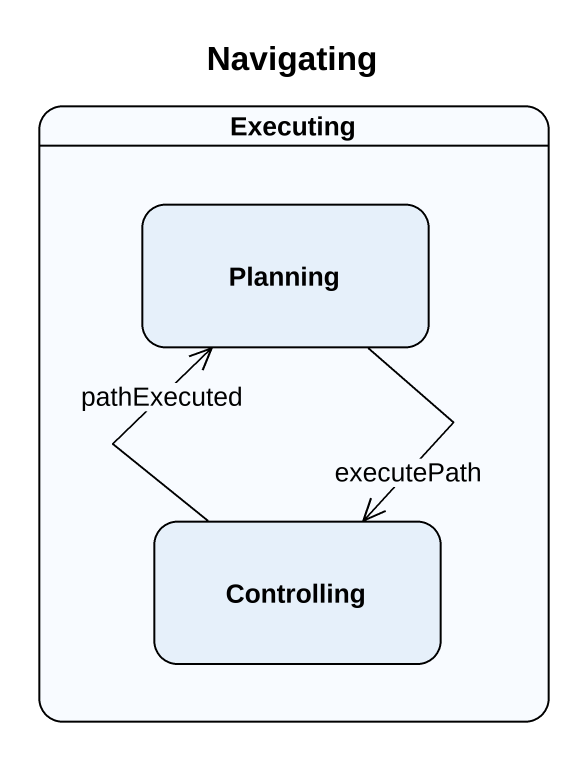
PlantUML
@startuml
title Navigating
hide empty description
state Executing {
  state Planning
  state Controlling
}
Planning --> Controlling : executePath
Controlling -up-> Planning : pathExecuted
@enduml
